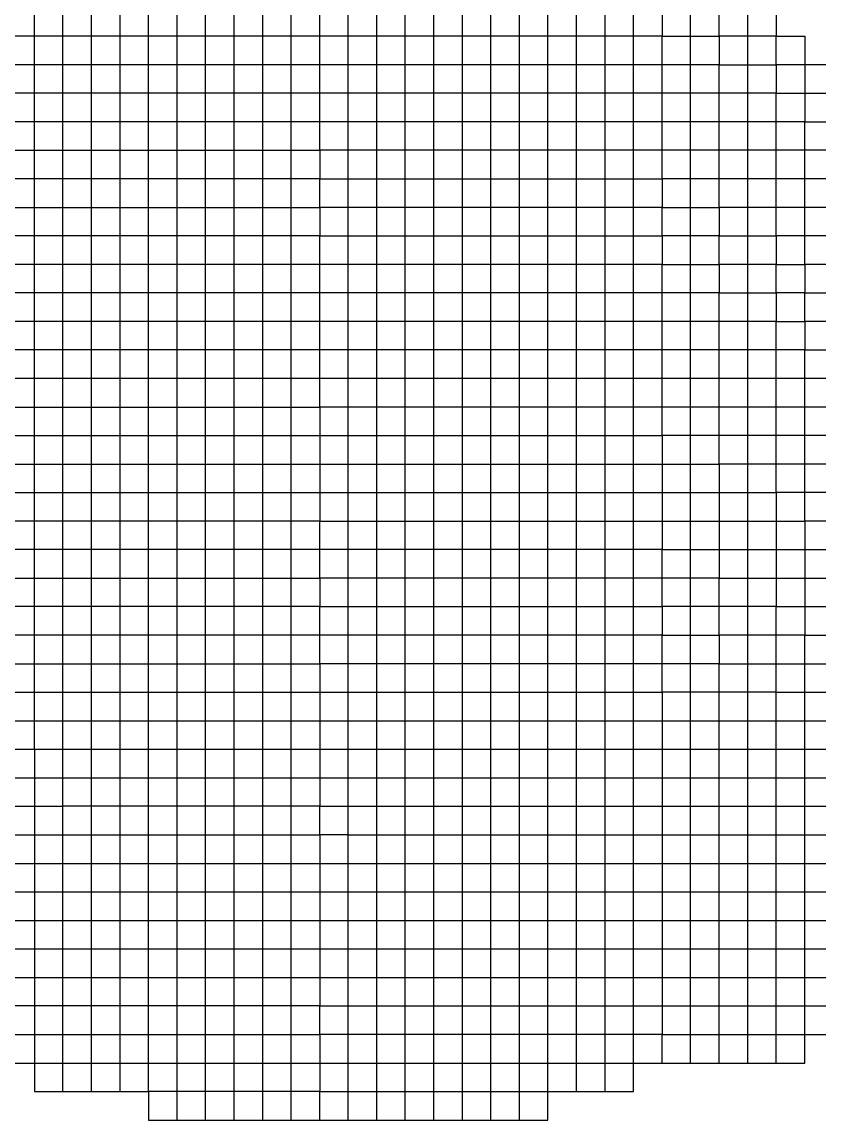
# Model space of a CAD drawing. Header units: millimetres. Extents: x 0 to 841, y 0 to 594.
# Drawn here: x 750.09 to 753.547, y 102.445 to 107.209 of the extents above; entities that cross this region are included whole.
import ezdxf
from ezdxf.enums import TextEntityAlignment as Align

# ---------------------------------------------------------------- set-up
doc = ezdxf.new("R2010")
doc.units = ezdxf.units.MM
doc.layers.add('TEXT', color=255, linetype='Continuous')
doc.styles.add('ECL', font='SIMFANG_2312.TTF', dxfattribs={"width": 0.7, "height": 3})

# ---------------------------------------------------------------- blocks, each defined once
blk = doc.blocks.new('*U34')
at = {"color": 15, "linetype": 'Continuous'}
for points in [[(-23.8755, -4.1885), (-23.727, -4.1885), (-23.5785, -4.1885), (-23.43, -4.1885), (-23.2815, -4.1885), (-23.133, -4.1885), (-22.9845, -4.1885), (-22.836, -4.1885), (-22.6875, -4.1885), (-22.539, -4.1885), (-22.3905, -4.1885), (-22.242, -4.1885), (-22.242, -4.337), (-22.0935, -4.337), (-21.945, -4.337), (-21.7965, -4.337), (-21.648, -4.337), (-21.4995, -4.337), (-21.351, -4.337), (-21.2025, -4.337), (-21.054, -4.337), (-20.9055, -4.337), (-20.757, -4.337), (-20.6085, -4.337), (-20.46, -4.337), (-20.46, -4.4855), (-20.3115, -4.4855), (-20.163, -4.4855), (-20.0145, -4.4855), (-19.866, -4.4855), (-19.866, -4.337), (-19.7175, -4.337), (-19.569, -4.337)], [(-23.8755, -5.822), (-23.727, -5.822), (-23.5785, -5.822), (-23.43, -5.822), (-23.2815, -5.822), (-23.133, -5.822), (-22.9845, -5.822), (-22.836, -5.822), (-22.6875, -5.822), (-22.539, -5.822), (-22.3905, -5.822), (-22.242, -5.822), (-22.242, -5.9705), (-22.0935, -5.9705), (-21.945, -5.9705), (-21.7965, -5.9705), (-21.648, -5.9705), (-21.4995, -5.9705), (-21.351, -5.9705), (-21.2025, -5.9705), (-21.054, -5.9705), (-20.9055, -5.9705), (-20.757, -5.9705), (-20.6085, -5.9705), (-20.46, -5.9705), (-20.3115, -5.9705), (-20.163, -5.9705), (-20.0145, -5.9705), (-19.866, -5.9705), (-19.866, -5.822), (-19.7175, -5.822), (-19.569, -5.822)], [(-23.8755, -4.04), (-23.727, -4.04), (-23.5785, -4.04), (-23.43, -4.04), (-23.2815, -4.04), (-23.133, -4.04), (-22.9845, -4.04), (-22.836, -4.04), (-22.6875, -4.04), (-22.539, -4.04), (-22.3905, -4.04), (-22.242, -4.04), (-22.242, -4.1885), (-22.0935, -4.1885), (-21.945, -4.1885), (-21.7965, -4.1885), (-21.648, -4.1885), (-21.4995, -4.1885), (-21.351, -4.1885), (-21.2025, -4.1885), (-21.054, -4.1885), (-20.9055, -4.1885), (-20.757, -4.1885), (-20.6085, -4.1885), (-20.46, -4.1885), (-20.46, -4.337), (-20.3115, -4.337), (-20.163, -4.337), (-20.0145, -4.337), (-19.866, -4.337), (-19.866, -4.1885), (-19.7175, -4.1885), (-19.569, -4.1885)], [(-19.866, -5.9705), (-19.7175, -5.9705), (-19.7175, -5.822), (-19.7175, -5.6735), (-19.7175, -5.525), (-19.7175, -5.3765), (-19.7175, -5.228), (-19.7175, -5.0795), (-19.7175, -4.931), (-19.7175, -4.7825), (-19.7175, -4.634), (-19.7175, -4.4855), (-19.7175, -4.337), (-19.7175, -4.1885), (-19.7175, -4.04), (-19.7175, -3.8915)], [(-21.4995, -6.2675), (-21.4995, -6.119), (-21.4995, -5.9705), (-21.4995, -5.822), (-21.4995, -5.6735), (-21.4995, -5.525), (-21.4995, -5.3765), (-21.4995, -5.228), (-21.4995, -5.0795), (-21.4995, -4.931), (-21.4995, -4.7825), (-21.4995, -4.634), (-21.4995, -4.4855)]]:
    blk.add_lwpolyline(points, dxfattribs=at)
at = {"color": 34, "linetype": 'Continuous'}
for points in [[(-19.569, -1.2185), (-19.7175, -1.2185), (-19.7175, -1.07), (-19.866, -1.07), (-19.866, -0.9215), (-20.0145, -0.9215), (-20.163, -0.9215), (-20.163, -0.773), (-20.3115, -0.773), (-20.46, -0.773), (-20.46, -0.6245), (-20.6085, -0.6245), (-20.757, -0.6245), (-20.9055, -0.6245), (-21.054, -0.6245), (-21.2025, -0.6245), (-21.351, -0.6245), (-21.4995, -0.6245), (-21.648, -0.6245), (-21.7965, -0.6245), (-21.945, -0.6245), (-22.0935, -0.6245), (-22.242, -0.6245), (-22.242, -0.476)], [(-23.8755, -3.8915), (-23.727, -3.8915), (-23.5785, -3.8915), (-23.43, -3.8915), (-23.2815, -3.8915), (-23.133, -3.8915), (-22.9845, -3.8915), (-22.836, -3.8915), (-22.6875, -3.8915), (-22.539, -3.8915), (-22.3905, -3.8915), (-22.242, -3.8915), (-22.242, -4.04), (-22.0935, -4.04), (-21.945, -4.04), (-21.7965, -4.04), (-21.648, -4.04), (-21.4995, -4.04), (-21.351, -4.04), (-21.2025, -4.04), (-21.054, -4.04), (-20.9055, -4.04), (-20.757, -4.04), (-20.6085, -4.04), (-20.46, -4.04), (-20.46, -4.1885), (-20.3115, -4.1885), (-20.163, -4.1885), (-20.0145, -4.1885), (-19.866, -4.1885), (-19.866, -4.04), (-19.7175, -4.04), (-19.569, -4.04)]]:
    blk.add_lwpolyline(points, dxfattribs=at)
at = {"color": 47, "linetype": 'Continuous'}
for points in [[(-20.9055, -6.119), (-20.9055, -5.9705), (-20.9055, -5.822), (-20.9055, -5.6735), (-20.9055, -5.525), (-20.9055, -5.3765), (-20.9055, -5.228), (-20.9055, -5.0795), (-20.9055, -4.931), (-20.9055, -4.7825), (-20.9055, -4.634), (-20.9055, -4.4855), (-20.9055, -4.337), (-20.9055, -4.1885), (-20.9055, -4.04), (-20.9055, -3.8915), (-20.9055, -3.743), (-20.9055, -3.5945), (-20.9055, -3.446), (-20.9055, -3.2975), (-20.9055, -3.149), (-20.9055, -3.0005), (-20.9055, -2.852), (-20.9055, -2.7035), (-20.9055, -2.555), (-20.9055, -2.4065), (-20.9055, -2.258), (-20.9055, -2.1095), (-20.9055, -1.961), (-20.9055, -1.8125), (-20.9055, -1.664), (-20.9055, -1.5155), (-20.9055, -1.367), (-20.9055, -1.2185), (-20.9055, -1.07), (-20.9055, -0.9215), (-20.9055, -0.773), (-20.9055, -0.6245), (-20.9055, -0.476)], [(-23.8755, -5.9705), (-23.727, -5.9705), (-23.5785, -5.9705), (-23.43, -5.9705), (-23.2815, -5.9705), (-23.133, -5.9705), (-22.9845, -5.9705), (-22.836, -5.9705), (-22.6875, -5.9705), (-22.539, -5.9705), (-22.3905, -5.9705), (-22.242, -5.9705), (-22.242, -6.119), (-22.0935, -6.119), (-21.945, -6.119), (-21.7965, -6.119), (-21.648, -6.119), (-21.4995, -6.119), (-21.351, -6.119), (-21.2025, -6.119), (-21.054, -6.119), (-20.9055, -6.119), (-20.757, -6.119), (-20.6085, -6.119), (-20.6085, -5.9705), (-20.6085, -5.822), (-20.6085, -5.6735), (-20.6085, -5.525), (-20.6085, -5.3765), (-20.6085, -5.228), (-20.6085, -5.0795), (-20.6085, -4.931), (-20.6085, -4.7825), (-20.6085, -4.634), (-20.6085, -4.4855), (-20.6085, -4.337)]]:
    blk.add_lwpolyline(points, dxfattribs=at)
at = {"color": 87, "linetype": 'Continuous'}
for points in [[(-21.351, -6.2675), (-21.351, -6.119), (-21.351, -5.9705), (-21.351, -5.822), (-21.351, -5.6735), (-21.351, -5.525), (-21.351, -5.3765), (-21.351, -5.228), (-21.351, -5.0795), (-21.351, -4.931), (-21.351, -4.7825), (-21.351, -4.634), (-21.351, -4.4855), (-21.351, -4.337), (-21.351, -4.1885), (-21.351, -4.04), (-21.351, -3.8915), (-21.351, -3.743), (-21.351, -3.5945), (-21.351, -3.446), (-21.351, -3.2975), (-21.351, -3.149), (-21.351, -3.0005), (-21.351, -2.852), (-21.351, -2.7035), (-21.351, -2.555), (-21.351, -2.4065), (-21.351, -2.258), (-21.351, -2.1095), (-21.351, -1.961), (-21.351, -1.8125), (-21.351, -1.664), (-21.351, -1.5155), (-21.351, -1.367), (-21.351, -1.2185), (-21.351, -1.07), (-21.351, -0.9215), (-21.351, -0.773), (-21.351, -0.6245), (-21.351, -0.476)], [(-21.648, -6.2675), (-21.648, -6.119), (-21.648, -5.9705), (-21.648, -5.822), (-21.648, -5.6735), (-21.648, -5.525), (-21.648, -5.3765), (-21.648, -5.228), (-21.648, -5.0795), (-21.648, -4.931), (-21.648, -4.7825), (-21.648, -4.634), (-21.648, -4.4855), (-21.648, -4.337), (-21.648, -4.1885), (-21.648, -4.04), (-21.648, -3.8915), (-21.648, -3.743), (-21.648, -3.5945), (-21.648, -3.446), (-21.648, -3.2975), (-21.648, -3.149), (-21.648, -3.0005), (-21.648, -2.852), (-21.648, -2.7035), (-21.648, -2.555), (-21.648, -2.4065), (-21.648, -2.258), (-21.648, -2.1095), (-21.648, -1.961), (-21.648, -1.8125), (-21.648, -1.664), (-21.648, -1.5155), (-21.648, -1.367), (-21.648, -1.2185), (-21.648, -1.07), (-21.648, -0.9215), (-21.648, -0.773), (-21.648, -0.6245), (-21.648, -0.476)]]:
    blk.add_lwpolyline(points, dxfattribs=at)
at = {"color": 97, "linetype": 'Continuous'}
for points in [[(-20.757, -4.7825), (-20.757, -4.634), (-20.757, -4.4855), (-20.757, -4.337), (-20.757, -4.1885), (-20.757, -4.04), (-20.757, -3.8915), (-20.757, -3.743), (-20.757, -3.5945), (-20.757, -3.446), (-20.757, -3.2975), (-20.757, -3.149), (-20.757, -3.0005), (-20.757, -2.852), (-20.757, -2.7035), (-20.757, -2.555), (-20.757, -2.4065), (-20.757, -2.258), (-20.757, -2.1095), (-20.757, -1.961), (-20.757, -1.8125), (-20.757, -1.664), (-20.757, -1.5155), (-20.757, -1.367), (-20.757, -1.2185), (-20.757, -1.07), (-20.757, -0.9215), (-20.757, -0.773), (-20.757, -0.6245), (-20.757, -0.476)], [(-20.6085, -4.337), (-20.6085, -4.1885), (-20.6085, -4.04), (-20.6085, -3.8915), (-20.6085, -3.743), (-20.6085, -3.5945), (-20.6085, -3.446), (-20.6085, -3.2975), (-20.6085, -3.149), (-20.6085, -3.0005), (-20.6085, -2.852), (-20.6085, -2.7035), (-20.6085, -2.555), (-20.6085, -2.4065), (-20.6085, -2.258), (-20.6085, -2.1095), (-20.6085, -1.961), (-20.6085, -1.8125), (-20.6085, -1.664), (-20.6085, -1.5155), (-20.6085, -1.367), (-20.6085, -1.2185), (-20.6085, -1.07), (-20.6085, -0.9215), (-20.6085, -0.773), (-20.6085, -0.6245), (-20.6085, -0.476)], [(-22.9845, -4.4855), (-22.9845, -4.337), (-22.9845, -4.1885), (-22.9845, -4.04), (-22.9845, -3.8915), (-22.9845, -3.743), (-22.9845, -3.5945), (-22.9845, -3.446), (-22.9845, -3.2975), (-22.9845, -3.149), (-22.9845, -3.0005), (-22.9845, -2.852), (-22.9845, -2.7035), (-22.9845, -2.555), (-22.9845, -2.4065), (-22.9845, -2.258), (-22.9845, -2.1095), (-22.9845, -1.961), (-22.9845, -1.8125), (-22.9845, -1.664), (-22.9845, -1.5155), (-22.9845, -1.367), (-22.9845, -1.2185), (-22.9845, -1.07), (-22.9845, -0.9215), (-22.9845, -0.773), (-22.9845, -0.6245), (-22.9845, -0.476)], [(-23.2815, -4.337), (-23.2815, -4.1885), (-23.2815, -4.04), (-23.2815, -3.8915), (-23.2815, -3.743), (-23.2815, -3.5945), (-23.2815, -3.446), (-23.2815, -3.2975), (-23.2815, -3.149), (-23.2815, -3.0005), (-23.2815, -2.852), (-23.2815, -2.7035), (-23.2815, -2.555), (-23.2815, -2.4065), (-23.2815, -2.258), (-23.2815, -2.1095), (-23.2815, -1.961), (-23.2815, -1.8125), (-23.2815, -1.664), (-23.2815, -1.5155), (-23.2815, -1.367), (-23.2815, -1.2185), (-23.2815, -1.07), (-23.2815, -0.9215), (-23.2815, -0.773), (-23.2815, -0.6245), (-23.2815, -0.476)], [(-21.4995, -4.4855), (-21.4995, -4.337), (-21.4995, -4.1885), (-21.4995, -4.04), (-21.4995, -3.8915), (-21.4995, -3.743), (-21.4995, -3.5945), (-21.4995, -3.446), (-21.4995, -3.2975), (-21.4995, -3.149), (-21.4995, -3.0005), (-21.4995, -2.852), (-21.4995, -2.7035), (-21.4995, -2.555), (-21.4995, -2.4065), (-21.4995, -2.258), (-21.4995, -2.1095), (-21.4995, -1.961), (-21.4995, -1.8125), (-21.4995, -1.664), (-21.4995, -1.5155), (-21.4995, -1.367), (-21.4995, -1.2185), (-21.4995, -1.07), (-21.4995, -0.9215), (-21.4995, -0.773), (-21.4995, -0.6245), (-21.4995, -0.476)], [(-21.054, -4.4855), (-21.054, -4.337), (-21.054, -4.1885), (-21.054, -4.04), (-21.054, -3.8915), (-21.054, -3.743), (-21.054, -3.5945), (-21.054, -3.446), (-21.054, -3.2975), (-21.054, -3.149), (-21.054, -3.0005), (-21.054, -2.852), (-21.054, -2.7035), (-21.054, -2.555), (-21.054, -2.4065), (-21.054, -2.258), (-21.054, -2.1095), (-21.054, -1.961), (-21.054, -1.8125), (-21.054, -1.664), (-21.054, -1.5155), (-21.054, -1.367), (-21.054, -1.2185), (-21.054, -1.07), (-21.054, -0.9215), (-21.054, -0.773), (-21.054, -0.6245), (-21.054, -0.476)], [(-21.2025, -4.4855), (-21.2025, -4.337), (-21.2025, -4.1885), (-21.2025, -4.04), (-21.2025, -3.8915), (-21.2025, -3.743), (-21.2025, -3.5945), (-21.2025, -3.446), (-21.2025, -3.2975), (-21.2025, -3.149), (-21.2025, -3.0005), (-21.2025, -2.852), (-21.2025, -2.7035), (-21.2025, -2.555), (-21.2025, -2.4065), (-21.2025, -2.258), (-21.2025, -2.1095), (-21.2025, -1.961), (-21.2025, -1.8125), (-21.2025, -1.664), (-21.2025, -1.5155), (-21.2025, -1.367), (-21.2025, -1.2185), (-21.2025, -1.07), (-21.2025, -0.9215), (-21.2025, -0.773), (-21.2025, -0.6245), (-21.2025, -0.476)], [(-20.3115, -4.337), (-20.3115, -4.1885), (-20.3115, -4.04), (-20.3115, -3.8915), (-20.3115, -3.743), (-20.3115, -3.5945), (-20.3115, -3.446), (-20.3115, -3.2975), (-20.3115, -3.149), (-20.3115, -3.0005), (-20.3115, -2.852), (-20.3115, -2.7035), (-20.3115, -2.555), (-20.3115, -2.4065), (-20.3115, -2.258), (-20.3115, -2.1095), (-20.3115, -1.961), (-20.3115, -1.8125), (-20.3115, -1.664), (-20.3115, -1.5155), (-20.3115, -1.367), (-20.3115, -1.2185), (-20.3115, -1.07), (-20.3115, -0.9215), (-20.3115, -0.773), (-20.3115, -0.6245), (-20.3115, -0.476)]]:
    blk.add_lwpolyline(points, dxfattribs=at)
at = {"color": 57, "linetype": 'Continuous'}
for points in [[(-22.6875, -6.2675), (-22.6875, -6.119), (-22.6875, -5.9705), (-22.6875, -5.822), (-22.6875, -5.6735), (-22.6875, -5.525), (-22.6875, -5.3765), (-22.6875, -5.228), (-22.6875, -5.0795), (-22.6875, -4.931), (-22.6875, -4.7825), (-22.6875, -4.634), (-22.6875, -4.4855), (-22.6875, -4.337), (-22.6875, -4.1885), (-22.6875, -4.04), (-22.6875, -3.8915), (-22.6875, -3.743), (-22.6875, -3.5945), (-22.6875, -3.446), (-22.6875, -3.2975), (-22.6875, -3.149), (-22.6875, -3.0005), (-22.6875, -2.852), (-22.6875, -2.7035), (-22.6875, -2.555), (-22.6875, -2.4065), (-22.6875, -2.258), (-22.6875, -2.1095), (-22.6875, -1.961), (-22.6875, -1.8125), (-22.6875, -1.664), (-22.6875, -1.5155), (-22.6875, -1.367), (-22.6875, -1.2185), (-22.6875, -1.07), (-22.6875, -0.9215), (-22.6875, -0.773), (-22.6875, -0.6245), (-22.6875, -0.476)], [(-19.569, -1.367), (-19.7175, -1.367), (-19.7175, -1.2185), (-19.866, -1.2185), (-19.866, -1.07), (-20.0145, -1.07), (-20.163, -1.07), (-20.163, -0.9215), (-20.3115, -0.9215), (-20.46, -0.9215), (-20.46, -0.773), (-20.6085, -0.773), (-20.757, -0.773), (-20.9055, -0.773), (-21.054, -0.773), (-21.2025, -0.773), (-21.351, -0.773), (-21.4995, -0.773), (-21.648, -0.773), (-21.7965, -0.773), (-21.945, -0.773), (-22.0935, -0.773), (-22.242, -0.773), (-22.242, -0.6245), (-22.3905, -0.6245), (-22.539, -0.6245), (-22.6875, -0.6245), (-22.836, -0.6245), (-22.9845, -0.6245), (-23.133, -0.6245), (-23.2815, -0.6245), (-23.43, -0.6245), (-23.5785, -0.6245), (-23.727, -0.6245), (-23.8755, -0.6245)], [(-20.46, -0.476), (-20.46, -0.6245), (-20.3115, -0.6245), (-20.163, -0.6245), (-20.163, -0.773), (-20.0145, -0.773), (-19.866, -0.773), (-19.866, -0.9215), (-19.7175, -0.9215), (-19.7175, -1.07), (-19.569, -1.07)]]:
    blk.add_lwpolyline(points, dxfattribs=at)
at = {"color": 77, "linetype": 'Continuous'}
blk.add_lwpolyline([(-22.3905, -6.2675), (-22.3905, -6.119), (-22.3905, -5.9705), (-22.3905, -5.822), (-22.3905, -5.6735), (-22.3905, -5.525), (-22.3905, -5.3765), (-22.3905, -5.228), (-22.3905, -5.0795), (-22.3905, -4.931), (-22.3905, -4.7825), (-22.3905, -4.634), (-22.3905, -4.4855), (-22.3905, -4.337), (-22.3905, -4.1885), (-22.3905, -4.04), (-22.3905, -3.8915), (-22.3905, -3.743), (-22.3905, -3.5945), (-22.3905, -3.446), (-22.3905, -3.2975), (-22.3905, -3.149), (-22.3905, -3.0005), (-22.3905, -2.852), (-22.3905, -2.7035), (-22.3905, -2.555), (-22.3905, -2.4065), (-22.3905, -2.258), (-22.3905, -2.1095), (-22.3905, -1.961), (-22.3905, -1.8125), (-22.3905, -1.664), (-22.3905, -1.5155), (-22.3905, -1.367), (-22.3905, -1.2185), (-22.3905, -1.07), (-22.3905, -0.9215), (-22.3905, -0.773), (-22.3905, -0.6245), (-22.3905, -0.476)], dxfattribs=at)
at = {"color": 86, "linetype": 'Continuous'}
blk.add_lwpolyline([(-23.133, -4.337), (-23.133, -4.1885), (-23.133, -4.04), (-23.133, -3.8915), (-23.133, -3.743), (-23.133, -3.5945), (-23.133, -3.446), (-23.133, -3.2975), (-23.133, -3.149), (-23.133, -3.0005), (-23.133, -2.852), (-23.133, -2.7035), (-23.133, -2.555), (-23.133, -2.4065), (-23.133, -2.258), (-23.133, -2.1095), (-23.133, -1.961), (-23.133, -1.8125), (-23.133, -1.664), (-23.133, -1.5155), (-23.133, -1.367), (-23.133, -1.2185), (-23.133, -1.07), (-23.133, -0.9215), (-23.133, -0.773), (-23.133, -0.6245), (-23.133, -0.476)], dxfattribs=at)
at = {"color": 67, "linetype": 'Continuous'}
blk.add_lwpolyline([(-20.0145, -5.9705), (-20.0145, -5.822), (-20.0145, -5.6735), (-20.0145, -5.525), (-20.0145, -5.3765), (-20.0145, -5.228), (-20.0145, -5.0795), (-20.0145, -4.931), (-20.0145, -4.7825), (-20.0145, -4.634), (-20.0145, -4.4855), (-20.0145, -4.337), (-20.0145, -4.1885), (-20.0145, -4.04), (-20.0145, -3.8915), (-20.0145, -3.743), (-20.0145, -3.5945), (-20.0145, -3.446), (-20.0145, -3.2975), (-20.0145, -3.149), (-20.0145, -3.0005), (-20.0145, -2.852), (-20.0145, -2.7035), (-20.0145, -2.555), (-20.0145, -2.4065), (-20.0145, -2.258), (-20.0145, -2.1095), (-20.0145, -1.961), (-20.0145, -1.8125), (-20.0145, -1.664), (-20.0145, -1.5155), (-20.0145, -1.367), (-20.0145, -1.2185), (-20.0145, -1.07), (-20.0145, -0.9215), (-20.0145, -0.773), (-20.0145, -0.6245), (-20.0145, -0.476)], dxfattribs=at)
at = {"color": 84, "linetype": 'Continuous'}
for points in [[(-23.727, -4.337), (-23.727, -4.1885), (-23.727, -4.04), (-23.727, -3.8915), (-23.727, -3.743), (-23.727, -3.5945), (-23.727, -3.446), (-23.727, -3.2975), (-23.727, -3.149), (-23.727, -3.0005), (-23.727, -2.852), (-23.727, -2.7035), (-23.727, -2.555), (-23.727, -2.4065), (-23.727, -2.258), (-23.727, -2.1095), (-23.727, -1.961), (-23.727, -1.8125), (-23.727, -1.664), (-23.727, -1.5155), (-23.727, -1.367), (-23.727, -1.2185), (-23.727, -1.07), (-23.727, -0.9215), (-23.727, -0.773), (-23.727, -0.6245), (-23.727, -0.476)], [(-22.836, -4.337), (-22.836, -4.1885), (-22.836, -4.04), (-22.836, -3.8915), (-22.836, -3.743), (-22.836, -3.5945), (-22.836, -3.446), (-22.836, -3.2975), (-22.836, -3.149), (-22.836, -3.0005), (-22.836, -2.852), (-22.836, -2.7035), (-22.836, -2.555), (-22.836, -2.4065), (-22.836, -2.258), (-22.836, -2.1095), (-22.836, -1.961), (-22.836, -1.8125), (-22.836, -1.664), (-22.836, -1.5155), (-22.836, -1.367), (-22.836, -1.2185), (-22.836, -1.07), (-22.836, -0.9215), (-22.836, -0.773), (-22.836, -0.6245), (-22.836, -0.476)], [(-21.945, -5.6735), (-21.945, -5.525), (-21.945, -5.3765), (-21.945, -5.228), (-21.945, -5.0795), (-21.945, -4.931), (-21.945, -4.7825), (-21.945, -4.634), (-21.945, -4.4855), (-21.945, -4.337), (-21.945, -4.1885), (-21.945, -4.04), (-21.945, -3.8915), (-21.945, -3.743), (-21.945, -3.5945), (-21.945, -3.446), (-21.945, -3.2975), (-21.945, -3.149), (-21.945, -3.0005), (-21.945, -2.852), (-21.945, -2.7035), (-21.945, -2.555), (-21.945, -2.4065), (-21.945, -2.258), (-21.945, -2.1095), (-21.945, -1.961), (-21.945, -1.8125), (-21.945, -1.664), (-21.945, -1.5155), (-21.945, -1.367), (-21.945, -1.2185), (-21.945, -1.07), (-21.945, -0.9215), (-21.945, -0.773), (-21.945, -0.6245), (-21.945, -0.476)], [(-21.7965, -5.6735), (-21.7965, -5.525), (-21.7965, -5.3765), (-21.7965, -5.228), (-21.7965, -5.0795), (-21.7965, -4.931), (-21.7965, -4.7825), (-21.7965, -4.634), (-21.7965, -4.4855), (-21.7965, -4.337), (-21.7965, -4.1885), (-21.7965, -4.04), (-21.7965, -3.8915), (-21.7965, -3.743), (-21.7965, -3.5945), (-21.7965, -3.446), (-21.7965, -3.2975), (-21.7965, -3.149), (-21.7965, -3.0005), (-21.7965, -2.852), (-21.7965, -2.7035), (-21.7965, -2.555), (-21.7965, -2.4065), (-21.7965, -2.258), (-21.7965, -2.1095), (-21.7965, -1.961), (-21.7965, -1.8125), (-21.7965, -1.664), (-21.7965, -1.5155), (-21.7965, -1.367), (-21.7965, -1.2185), (-21.7965, -1.07), (-21.7965, -0.9215), (-21.7965, -0.773), (-21.7965, -0.6245), (-21.7965, -0.476)], [(-23.5785, -4.337), (-23.5785, -4.1885), (-23.5785, -4.04), (-23.5785, -3.8915), (-23.5785, -3.743), (-23.5785, -3.5945), (-23.5785, -3.446), (-23.5785, -3.2975), (-23.5785, -3.149), (-23.5785, -3.0005), (-23.5785, -2.852), (-23.5785, -2.7035), (-23.5785, -2.555), (-23.5785, -2.4065), (-23.5785, -2.258), (-23.5785, -2.1095), (-23.5785, -1.961), (-23.5785, -1.8125), (-23.5785, -1.664), (-23.5785, -1.5155), (-23.5785, -1.367), (-23.5785, -1.2185), (-23.5785, -1.07), (-23.5785, -0.9215), (-23.5785, -0.773), (-23.5785, -0.6245), (-23.5785, -0.476)], [(-23.43, -4.337), (-23.43, -4.1885), (-23.43, -4.04), (-23.43, -3.8915), (-23.43, -3.743), (-23.43, -3.5945), (-23.43, -3.446), (-23.43, -3.2975), (-23.43, -3.149), (-23.43, -3.0005), (-23.43, -2.852), (-23.43, -2.7035), (-23.43, -2.555), (-23.43, -2.4065), (-23.43, -2.258), (-23.43, -2.1095), (-23.43, -1.961), (-23.43, -1.8125), (-23.43, -1.664), (-23.43, -1.5155), (-23.43, -1.367), (-23.43, -1.2185), (-23.43, -1.07), (-23.43, -0.9215), (-23.43, -0.773), (-23.43, -0.6245), (-23.43, -0.476)], [(-19.569, -2.4065), (-19.7175, -2.4065), (-19.7175, -2.258), (-19.866, -2.258), (-19.866, -2.1095), (-20.0145, -2.1095), (-20.163, -2.1095), (-20.163, -1.961), (-20.3115, -1.961), (-20.46, -1.961), (-20.46, -1.8125), (-20.6085, -1.8125), (-20.757, -1.8125), (-20.9055, -1.8125), (-21.054, -1.8125), (-21.2025, -1.8125), (-21.351, -1.8125), (-21.4995, -1.8125), (-21.648, -1.8125), (-21.7965, -1.8125), (-21.945, -1.8125), (-22.0935, -1.8125), (-22.242, -1.8125), (-22.242, -1.664), (-22.3905, -1.664), (-22.539, -1.664), (-22.6875, -1.664), (-22.836, -1.664), (-22.9845, -1.664), (-23.133, -1.664), (-23.2815, -1.664), (-23.43, -1.664), (-23.5785, -1.664), (-23.727, -1.664), (-23.8755, -1.664)], [(-19.866, -4.04), (-20.0145, -4.04), (-20.163, -4.04), (-20.163, -3.8915), (-20.3115, -3.8915), (-20.46, -3.8915), (-20.46, -3.743), (-20.6085, -3.743), (-20.757, -3.743), (-20.9055, -3.743), (-21.054, -3.743), (-21.2025, -3.743), (-21.351, -3.743), (-21.4995, -3.743), (-21.648, -3.743), (-21.7965, -3.743), (-21.945, -3.743), (-22.0935, -3.743), (-22.242, -3.743), (-22.242, -3.5945), (-22.3905, -3.5945), (-22.539, -3.5945), (-22.6875, -3.5945), (-22.836, -3.5945), (-22.9845, -3.5945), (-23.133, -3.5945), (-23.2815, -3.5945), (-23.43, -3.5945), (-23.5785, -3.5945), (-23.727, -3.5945), (-23.8755, -3.5945)], [(-20.163, -4.1885), (-20.163, -4.04), (-20.3115, -4.04), (-20.46, -4.04), (-20.46, -3.8915), (-20.6085, -3.8915), (-20.757, -3.8915), (-20.9055, -3.8915), (-21.054, -3.8915), (-21.2025, -3.8915), (-21.351, -3.8915), (-21.4995, -3.8915), (-21.648, -3.8915), (-21.7965, -3.8915), (-21.945, -3.8915), (-22.0935, -3.8915), (-22.242, -3.8915), (-22.242, -3.743), (-22.3905, -3.743), (-22.539, -3.743), (-22.6875, -3.743), (-22.836, -3.743), (-22.9845, -3.743), (-23.133, -3.743), (-23.2815, -3.743), (-23.43, -3.743), (-23.5785, -3.743), (-23.727, -3.743), (-23.8755, -3.743)]]:
    blk.add_lwpolyline(points, dxfattribs=at)
at = {"color": 76, "linetype": 'Continuous'}
blk.add_lwpolyline([(-22.0935, -6.2675), (-22.0935, -6.119), (-22.0935, -5.9705), (-22.0935, -5.822), (-22.0935, -5.6735), (-22.0935, -5.525), (-22.0935, -5.3765), (-22.0935, -5.228), (-22.0935, -5.0795), (-22.0935, -4.931), (-22.0935, -4.7825), (-22.0935, -4.634), (-22.0935, -4.4855), (-22.0935, -4.337), (-22.0935, -4.1885), (-22.0935, -4.04), (-22.0935, -3.8915), (-22.0935, -3.743), (-22.0935, -3.5945), (-22.0935, -3.446), (-22.0935, -3.2975), (-22.0935, -3.149), (-22.0935, -3.0005), (-22.0935, -2.852), (-22.0935, -2.7035), (-22.0935, -2.555), (-22.0935, -2.4065), (-22.0935, -2.258), (-22.0935, -2.1095), (-22.0935, -1.961), (-22.0935, -1.8125), (-22.0935, -1.664), (-22.0935, -1.5155), (-22.0935, -1.367), (-22.0935, -1.2185), (-22.0935, -1.07), (-22.0935, -0.9215), (-22.0935, -0.773), (-22.0935, -0.6245), (-22.0935, -0.476)], dxfattribs=at)
at = {"color": 75, "linetype": 'Continuous'}
blk.add_lwpolyline([(-19.866, -0.476), (-19.866, -0.6245), (-19.7175, -0.6245), (-19.7175, -0.773), (-19.7175, -0.9215), (-19.569, -0.9215)], dxfattribs=at)
at = {"color": 167, "linetype": 'Continuous'}
blk.add_lwpolyline([(-19.7175, -0.773), (-19.866, -0.773), (-19.866, -0.6245), (-20.0145, -0.6245), (-20.163, -0.6245), (-20.163, -0.476)], dxfattribs=at)
at = {"color": 94, "linetype": 'Continuous'}
for points in [[(-22.539, -4.337), (-22.539, -4.1885), (-22.539, -4.04), (-22.539, -3.8915), (-22.539, -3.743), (-22.539, -3.5945), (-22.539, -3.446), (-22.539, -3.2975), (-22.539, -3.149), (-22.539, -3.0005), (-22.539, -2.852), (-22.539, -2.7035), (-22.539, -2.555), (-22.539, -2.4065), (-22.539, -2.258), (-22.539, -2.1095), (-22.539, -1.961), (-22.539, -1.8125), (-22.539, -1.664), (-22.539, -1.5155), (-22.539, -1.367), (-22.539, -1.2185), (-22.539, -1.07), (-22.539, -0.9215), (-22.539, -0.773), (-22.539, -0.6245), (-22.539, -0.476)], [(-19.569, -1.5155), (-19.7175, -1.5155), (-19.7175, -1.367), (-19.866, -1.367), (-19.866, -1.2185), (-20.0145, -1.2185), (-20.163, -1.2185), (-20.163, -1.07), (-20.3115, -1.07), (-20.46, -1.07), (-20.46, -0.9215), (-20.6085, -0.9215), (-20.757, -0.9215), (-20.9055, -0.9215), (-21.054, -0.9215), (-21.2025, -0.9215), (-21.351, -0.9215), (-21.4995, -0.9215), (-21.648, -0.9215), (-21.7965, -0.9215), (-21.945, -0.9215), (-22.0935, -0.9215), (-22.242, -0.9215), (-22.242, -0.773), (-22.3905, -0.773), (-22.539, -0.773), (-22.6875, -0.773), (-22.836, -0.773), (-22.9845, -0.773), (-23.133, -0.773), (-23.2815, -0.773), (-23.43, -0.773), (-23.5785, -0.773), (-23.727, -0.773), (-23.8755, -0.773)], [(-19.569, -1.664), (-19.7175, -1.664), (-19.7175, -1.5155), (-19.866, -1.5155), (-19.866, -1.367), (-20.0145, -1.367), (-20.163, -1.367), (-20.163, -1.2185), (-20.3115, -1.2185), (-20.46, -1.2185), (-20.46, -1.07), (-20.6085, -1.07), (-20.757, -1.07), (-20.9055, -1.07), (-21.054, -1.07), (-21.2025, -1.07), (-21.351, -1.07), (-21.4995, -1.07), (-21.648, -1.07), (-21.7965, -1.07), (-21.945, -1.07), (-22.0935, -1.07), (-22.242, -1.07), (-22.242, -0.9215), (-22.3905, -0.9215), (-22.539, -0.9215), (-22.6875, -0.9215), (-22.836, -0.9215), (-22.9845, -0.9215), (-23.133, -0.9215), (-23.2815, -0.9215), (-23.43, -0.9215), (-23.5785, -0.9215), (-23.727, -0.9215), (-23.8755, -0.9215)], [(-23.8755, -1.2185), (-23.727, -1.2185), (-23.5785, -1.2185), (-23.43, -1.2185), (-23.2815, -1.2185), (-23.133, -1.2185), (-22.9845, -1.2185), (-22.836, -1.2185), (-22.6875, -1.2185), (-22.539, -1.2185), (-22.3905, -1.2185), (-22.242, -1.2185), (-22.242, -1.367), (-22.0935, -1.367), (-21.945, -1.367), (-21.7965, -1.367), (-21.648, -1.367), (-21.4995, -1.367), (-21.351, -1.367), (-21.2025, -1.367), (-21.054, -1.367), (-20.9055, -1.367), (-20.757, -1.367), (-20.6085, -1.367), (-20.46, -1.367), (-20.46, -1.5155), (-20.3115, -1.5155), (-20.163, -1.5155), (-20.163, -1.664), (-20.0145, -1.664), (-19.866, -1.664), (-19.866, -1.8125), (-19.7175, -1.8125), (-19.7175, -1.961), (-19.569, -1.961)], [(-19.569, -1.8125), (-19.7175, -1.8125), (-19.7175, -1.664), (-19.866, -1.664), (-19.866, -1.5155), (-20.0145, -1.5155), (-20.163, -1.5155), (-20.163, -1.367), (-20.3115, -1.367), (-20.46, -1.367), (-20.46, -1.2185), (-20.6085, -1.2185), (-20.757, -1.2185), (-20.9055, -1.2185), (-21.054, -1.2185), (-21.2025, -1.2185), (-21.351, -1.2185), (-21.4995, -1.2185), (-21.648, -1.2185), (-21.7965, -1.2185), (-21.945, -1.2185), (-22.0935, -1.2185), (-22.242, -1.2185), (-22.242, -1.07), (-22.3905, -1.07), (-22.539, -1.07), (-22.6875, -1.07), (-22.836, -1.07), (-22.9845, -1.07), (-23.133, -1.07), (-23.2815, -1.07), (-23.43, -1.07), (-23.5785, -1.07), (-23.727, -1.07), (-23.8755, -1.07)], [(-19.569, -2.1095), (-19.7175, -2.1095), (-19.7175, -1.961), (-19.866, -1.961), (-19.866, -1.8125), (-20.0145, -1.8125), (-20.163, -1.8125), (-20.163, -1.664), (-20.3115, -1.664), (-20.46, -1.664), (-20.46, -1.5155), (-20.6085, -1.5155), (-20.757, -1.5155), (-20.9055, -1.5155), (-21.054, -1.5155), (-21.2025, -1.5155), (-21.351, -1.5155), (-21.4995, -1.5155), (-21.648, -1.5155), (-21.7965, -1.5155), (-21.945, -1.5155), (-22.0935, -1.5155), (-22.242, -1.5155), (-22.242, -1.367), (-22.3905, -1.367), (-22.539, -1.367), (-22.6875, -1.367), (-22.836, -1.367), (-22.9845, -1.367), (-23.133, -1.367), (-23.2815, -1.367), (-23.43, -1.367), (-23.5785, -1.367), (-23.727, -1.367), (-23.8755, -1.367)], [(-19.569, -2.555), (-19.7175, -2.555), (-19.7175, -2.4065), (-19.866, -2.4065), (-19.866, -2.258), (-20.0145, -2.258), (-20.163, -2.258), (-20.163, -2.1095), (-20.3115, -2.1095), (-20.46, -2.1095), (-20.46, -1.961), (-20.6085, -1.961), (-20.757, -1.961), (-20.9055, -1.961), (-21.054, -1.961), (-21.2025, -1.961), (-21.351, -1.961), (-21.4995, -1.961), (-21.648, -1.961), (-21.7965, -1.961), (-21.945, -1.961), (-22.0935, -1.961), (-22.242, -1.961), (-22.242, -1.8125), (-22.3905, -1.8125), (-22.539, -1.8125), (-22.6875, -1.8125), (-22.836, -1.8125), (-22.9845, -1.8125), (-23.133, -1.8125), (-23.2815, -1.8125), (-23.43, -1.8125), (-23.5785, -1.8125), (-23.727, -1.8125), (-23.8755, -1.8125)], [(-19.569, -2.7035), (-19.7175, -2.7035), (-19.7175, -2.555), (-19.866, -2.555), (-19.866, -2.4065), (-20.0145, -2.4065), (-20.163, -2.4065), (-20.163, -2.258), (-20.3115, -2.258), (-20.46, -2.258), (-20.46, -2.1095), (-20.6085, -2.1095), (-20.757, -2.1095), (-20.9055, -2.1095), (-21.054, -2.1095), (-21.2025, -2.1095), (-21.351, -2.1095), (-21.4995, -2.1095), (-21.648, -2.1095), (-21.7965, -2.1095), (-21.945, -2.1095), (-22.0935, -2.1095), (-22.242, -2.1095), (-22.242, -1.961), (-22.3905, -1.961), (-22.539, -1.961), (-22.6875, -1.961), (-22.836, -1.961), (-22.9845, -1.961), (-23.133, -1.961), (-23.2815, -1.961), (-23.43, -1.961), (-23.5785, -1.961), (-23.727, -1.961), (-23.8755, -1.961)]]:
    blk.add_lwpolyline(points, dxfattribs=at)
at = {"color": 22, "linetype": 'Continuous'}
for points in [[(-23.8755, -4.4855), (-23.727, -4.4855), (-23.5785, -4.4855), (-23.43, -4.4855), (-23.2815, -4.4855), (-23.133, -4.4855), (-22.9845, -4.4855), (-22.836, -4.4855), (-22.6875, -4.4855), (-22.539, -4.4855), (-22.3905, -4.4855), (-22.242, -4.4855), (-22.242, -4.634), (-22.0935, -4.634), (-21.945, -4.634), (-21.7965, -4.634), (-21.648, -4.634), (-21.4995, -4.634), (-21.351, -4.634), (-21.2025, -4.634), (-21.054, -4.634), (-20.9055, -4.634), (-20.757, -4.634), (-20.6085, -4.634), (-20.46, -4.634), (-20.46, -4.7825), (-20.3115, -4.7825), (-20.163, -4.7825), (-20.0145, -4.7825), (-19.866, -4.7825), (-19.866, -4.634), (-19.7175, -4.634), (-19.569, -4.634)], [(-23.8755, -4.337), (-23.727, -4.337), (-23.5785, -4.337), (-23.43, -4.337), (-23.2815, -4.337), (-23.133, -4.337), (-22.9845, -4.337), (-22.836, -4.337), (-22.6875, -4.337), (-22.539, -4.337), (-22.3905, -4.337), (-22.242, -4.337), (-22.242, -4.4855), (-22.0935, -4.4855), (-21.945, -4.4855), (-21.7965, -4.4855), (-21.648, -4.4855), (-21.4995, -4.4855), (-21.351, -4.4855), (-21.2025, -4.4855), (-21.054, -4.4855), (-20.9055, -4.4855), (-20.757, -4.4855), (-20.6085, -4.4855), (-20.46, -4.4855), (-20.46, -4.634), (-20.3115, -4.634), (-20.163, -4.634), (-20.0145, -4.634), (-19.866, -4.634), (-19.866, -4.4855), (-19.7175, -4.4855), (-19.569, -4.4855)], [(-22.0935, -4.7825), (-21.945, -4.7825), (-21.7965, -4.7825), (-21.648, -4.7825), (-21.4995, -4.7825), (-21.351, -4.7825), (-21.2025, -4.7825), (-21.054, -4.7825), (-20.9055, -4.7825), (-20.757, -4.7825), (-20.6085, -4.7825), (-20.46, -4.7825), (-20.46, -4.931), (-20.3115, -4.931), (-20.163, -4.931), (-20.0145, -4.931), (-19.866, -4.931), (-19.866, -4.7825), (-19.7175, -4.7825), (-19.569, -4.7825)], [(-23.8755, -4.931), (-23.727, -4.931), (-23.5785, -4.931), (-23.43, -4.931), (-23.2815, -4.931), (-23.133, -4.931), (-22.9845, -4.931), (-22.836, -4.931), (-22.6875, -4.931), (-22.539, -4.931), (-22.3905, -4.931), (-22.242, -4.931), (-22.242, -5.0795), (-22.0935, -5.0795), (-21.945, -5.0795), (-21.7965, -5.0795), (-21.648, -5.0795), (-21.4995, -5.0795), (-21.351, -5.0795), (-21.2025, -5.0795), (-21.054, -5.0795), (-20.9055, -5.0795), (-20.757, -5.0795), (-20.6085, -5.0795), (-20.46, -5.0795), (-20.46, -5.228), (-20.3115, -5.228), (-20.163, -5.228), (-20.0145, -5.228), (-19.866, -5.228), (-19.866, -5.0795), (-19.7175, -5.0795), (-19.569, -5.0795)], [(-19.866, -4.04), (-19.866, -3.8915), (-19.7175, -3.8915), (-19.569, -3.8915)]]:
    blk.add_lwpolyline(points, dxfattribs=at)
at = {"color": 37, "linetype": 'Continuous'}
blk.add_lwpolyline([(-26.2515, -4.7825), (-26.103, -4.7825), (-25.9545, -4.7825), (-25.806, -4.7825), (-25.6575, -4.7825), (-25.509, -4.7825), (-25.3605, -4.7825), (-25.212, -4.7825), (-25.0635, -4.7825), (-24.915, -4.7825), (-24.7665, -4.7825), (-24.618, -4.7825), (-24.618, -4.634), (-24.4695, -4.634), (-24.321, -4.634), (-24.1725, -4.634), (-24.024, -4.634), (-23.8755, -4.634), (-23.727, -4.634), (-23.5785, -4.634)], dxfattribs=at)
at = {"color": 92, "linetype": 'Continuous'}
for points in [[(-23.8755, -2.555), (-23.727, -2.555), (-23.5785, -2.555), (-23.43, -2.555), (-23.2815, -2.555), (-23.133, -2.555), (-22.9845, -2.555), (-22.836, -2.555), (-22.6875, -2.555), (-22.539, -2.555), (-22.3905, -2.555), (-22.242, -2.555), (-22.242, -2.7035), (-22.0935, -2.7035), (-21.945, -2.7035), (-21.7965, -2.7035), (-21.648, -2.7035), (-21.4995, -2.7035), (-21.351, -2.7035), (-21.2025, -2.7035), (-21.054, -2.7035), (-20.9055, -2.7035), (-20.757, -2.7035), (-20.6085, -2.7035), (-20.46, -2.7035), (-20.46, -2.852), (-20.3115, -2.852), (-20.163, -2.852), (-20.163, -3.0005), (-20.0145, -3.0005), (-19.866, -3.0005), (-19.866, -3.149), (-19.7175, -3.149), (-19.7175, -3.2975), (-19.569, -3.2975)], [(-23.8755, -2.7035), (-23.727, -2.7035), (-23.5785, -2.7035), (-23.43, -2.7035), (-23.2815, -2.7035), (-23.133, -2.7035), (-22.9845, -2.7035), (-22.836, -2.7035), (-22.6875, -2.7035), (-22.539, -2.7035), (-22.3905, -2.7035), (-22.242, -2.7035), (-22.242, -2.852), (-22.0935, -2.852), (-21.945, -2.852), (-21.7965, -2.852), (-21.648, -2.852), (-21.4995, -2.852), (-21.351, -2.852), (-21.2025, -2.852), (-21.054, -2.852), (-20.9055, -2.852), (-20.757, -2.852), (-20.6085, -2.852), (-20.46, -2.852), (-20.46, -3.0005), (-20.3115, -3.0005), (-20.163, -3.0005), (-20.163, -3.149), (-20.0145, -3.149), (-19.866, -3.149), (-19.866, -3.2975), (-19.7175, -3.2975), (-19.7175, -3.446), (-19.569, -3.446)], [(-23.8755, -3.0005), (-23.727, -3.0005), (-23.5785, -3.0005), (-23.43, -3.0005), (-23.2815, -3.0005), (-23.133, -3.0005), (-22.9845, -3.0005), (-22.836, -3.0005), (-22.6875, -3.0005), (-22.539, -3.0005), (-22.3905, -3.0005), (-22.242, -3.0005), (-22.242, -3.149), (-22.0935, -3.149), (-21.945, -3.149), (-21.7965, -3.149), (-21.648, -3.149), (-21.4995, -3.149), (-21.351, -3.149), (-21.2025, -3.149), (-21.054, -3.149), (-20.9055, -3.149), (-20.757, -3.149), (-20.6085, -3.149), (-20.46, -3.149), (-20.46, -3.2975), (-20.3115, -3.2975), (-20.163, -3.2975), (-20.163, -3.446), (-20.0145, -3.446), (-19.866, -3.446), (-19.866, -3.5945), (-19.7175, -3.5945), (-19.7175, -3.743), (-19.569, -3.743)], [(-23.8755, -2.852), (-23.727, -2.852), (-23.5785, -2.852), (-23.43, -2.852), (-23.2815, -2.852), (-23.133, -2.852), (-22.9845, -2.852), (-22.836, -2.852), (-22.6875, -2.852), (-22.539, -2.852), (-22.3905, -2.852), (-22.242, -2.852), (-22.242, -3.0005), (-22.0935, -3.0005), (-21.945, -3.0005), (-21.7965, -3.0005), (-21.648, -3.0005), (-21.4995, -3.0005), (-21.351, -3.0005), (-21.2025, -3.0005), (-21.054, -3.0005), (-20.9055, -3.0005), (-20.757, -3.0005), (-20.6085, -3.0005), (-20.46, -3.0005), (-20.46, -3.149), (-20.3115, -3.149), (-20.163, -3.149), (-20.163, -3.2975), (-20.0145, -3.2975), (-19.866, -3.2975), (-19.866, -3.446), (-19.7175, -3.446), (-19.7175, -3.5945), (-19.569, -3.5945)], [(-19.569, -2.852), (-19.7175, -2.852), (-19.7175, -2.7035), (-19.866, -2.7035), (-19.866, -2.555), (-20.0145, -2.555), (-20.163, -2.555), (-20.163, -2.4065), (-20.3115, -2.4065), (-20.46, -2.4065), (-20.46, -2.258), (-20.6085, -2.258), (-20.757, -2.258), (-20.9055, -2.258), (-21.054, -2.258), (-21.2025, -2.258), (-21.351, -2.258), (-21.4995, -2.258), (-21.648, -2.258), (-21.7965, -2.258), (-21.945, -2.258), (-22.0935, -2.258), (-22.242, -2.258), (-22.242, -2.1095), (-22.3905, -2.1095), (-22.539, -2.1095), (-22.6875, -2.1095), (-22.836, -2.1095), (-22.9845, -2.1095), (-23.133, -2.1095), (-23.2815, -2.1095), (-23.43, -2.1095), (-23.5785, -2.1095), (-23.727, -2.1095), (-23.8755, -2.1095)], [(-19.569, -3.0005), (-19.7175, -3.0005), (-19.7175, -2.852), (-19.866, -2.852), (-19.866, -2.7035), (-20.0145, -2.7035), (-20.163, -2.7035), (-20.163, -2.555), (-20.3115, -2.555), (-20.46, -2.555), (-20.46, -2.4065), (-20.6085, -2.4065), (-20.757, -2.4065), (-20.9055, -2.4065), (-21.054, -2.4065), (-21.2025, -2.4065), (-21.351, -2.4065), (-21.4995, -2.4065), (-21.648, -2.4065), (-21.7965, -2.4065), (-21.945, -2.4065), (-22.0935, -2.4065), (-22.242, -2.4065), (-22.242, -2.258), (-22.3905, -2.258), (-22.539, -2.258), (-22.6875, -2.258), (-22.836, -2.258), (-22.9845, -2.258), (-23.133, -2.258), (-23.2815, -2.258), (-23.43, -2.258), (-23.5785, -2.258), (-23.727, -2.258), (-23.8755, -2.258)], [(-19.569, -3.149), (-19.7175, -3.149), (-19.7175, -3.0005), (-19.866, -3.0005), (-19.866, -2.852), (-20.0145, -2.852), (-20.163, -2.852), (-20.163, -2.7035), (-20.3115, -2.7035), (-20.46, -2.7035), (-20.46, -2.555), (-20.6085, -2.555), (-20.757, -2.555), (-20.9055, -2.555), (-21.054, -2.555), (-21.2025, -2.555), (-21.351, -2.555), (-21.4995, -2.555), (-21.648, -2.555), (-21.7965, -2.555), (-21.945, -2.555), (-22.0935, -2.555), (-22.242, -2.555), (-22.242, -2.4065), (-22.3905, -2.4065), (-22.539, -2.4065), (-22.6875, -2.4065), (-22.836, -2.4065), (-22.9845, -2.4065), (-23.133, -2.4065), (-23.2815, -2.4065), (-23.43, -2.4065), (-23.5785, -2.4065), (-23.727, -2.4065), (-23.8755, -2.4065)], [(-19.7175, -3.8915), (-19.7175, -3.743), (-19.866, -3.743), (-19.866, -3.5945), (-20.0145, -3.5945), (-20.163, -3.5945), (-20.163, -3.446), (-20.3115, -3.446), (-20.46, -3.446), (-20.46, -3.2975), (-20.6085, -3.2975), (-20.757, -3.2975), (-20.9055, -3.2975), (-21.054, -3.2975), (-21.2025, -3.2975), (-21.351, -3.2975), (-21.4995, -3.2975), (-21.648, -3.2975), (-21.7965, -3.2975), (-21.945, -3.2975), (-22.0935, -3.2975), (-22.242, -3.2975), (-22.242, -3.149), (-22.3905, -3.149), (-22.539, -3.149), (-22.6875, -3.149), (-22.836, -3.149), (-22.9845, -3.149), (-23.133, -3.149), (-23.2815, -3.149), (-23.43, -3.149), (-23.5785, -3.149), (-23.727, -3.149), (-23.8755, -3.149)], [(-23.8755, -3.446), (-23.727, -3.446), (-23.5785, -3.446), (-23.43, -3.446), (-23.2815, -3.446), (-23.133, -3.446), (-22.9845, -3.446), (-22.836, -3.446), (-22.6875, -3.446), (-22.539, -3.446), (-22.3905, -3.446), (-22.242, -3.446), (-22.242, -3.5945), (-22.0935, -3.5945), (-21.945, -3.5945), (-21.7965, -3.5945), (-21.648, -3.5945), (-21.4995, -3.5945), (-21.351, -3.5945), (-21.2025, -3.5945), (-21.054, -3.5945), (-20.9055, -3.5945), (-20.757, -3.5945), (-20.6085, -3.5945), (-20.46, -3.5945), (-20.46, -3.743), (-20.3115, -3.743), (-20.163, -3.743), (-20.163, -3.8915), (-20.0145, -3.8915), (-19.866, -3.8915), (-19.866, -3.743), (-20.0145, -3.743), (-20.163, -3.743), (-20.163, -3.5945), (-20.3115, -3.5945), (-20.46, -3.5945), (-20.46, -3.446), (-20.6085, -3.446), (-20.757, -3.446), (-20.9055, -3.446), (-21.054, -3.446), (-21.2025, -3.446), (-21.351, -3.446), (-21.4995, -3.446), (-21.648, -3.446), (-21.7965, -3.446), (-21.945, -3.446), (-22.0935, -3.446), (-22.242, -3.446), (-22.242, -3.2975), (-22.3905, -3.2975), (-22.539, -3.2975), (-22.6875, -3.2975), (-22.836, -3.2975), (-22.9845, -3.2975), (-23.133, -3.2975), (-23.2815, -3.2975), (-23.43, -3.2975), (-23.5785, -3.2975), (-23.727, -3.2975), (-23.8755, -3.2975)]]:
    blk.add_lwpolyline(points, dxfattribs=at)
at = {"color": 91, "linetype": 'Continuous'}
blk.add_lwpolyline([(-16.4505, -0.9215), (-16.7475, -0.9215), (-16.7475, -0.773), (-19.7175, -0.773)], dxfattribs=at)
at = {"color": 64, "linetype": 'Continuous'}
blk.add_lwpolyline([(-23.8755, -1.5155), (-23.727, -1.5155), (-23.5785, -1.5155), (-23.43, -1.5155), (-23.2815, -1.5155), (-23.133, -1.5155), (-22.9845, -1.5155), (-22.836, -1.5155), (-22.6875, -1.5155), (-22.539, -1.5155), (-22.3905, -1.5155), (-22.242, -1.5155), (-22.242, -1.664), (-22.0935, -1.664), (-21.945, -1.664), (-21.7965, -1.664), (-21.648, -1.664), (-21.4995, -1.664), (-21.351, -1.664), (-21.2025, -1.664), (-21.054, -1.664), (-20.9055, -1.664), (-20.757, -1.664), (-20.6085, -1.664), (-20.46, -1.664), (-20.46, -1.8125), (-20.3115, -1.8125), (-20.163, -1.8125), (-20.163, -1.961), (-20.0145, -1.961), (-19.866, -1.961), (-19.866, -2.1095), (-19.7175, -2.1095), (-19.7175, -2.258), (-19.569, -2.258)], dxfattribs=at)
at = {"color": 13, "linetype": 'Continuous'}
for points in [[(-23.727, -4.7825), (-23.5785, -4.7825), (-23.43, -4.7825), (-23.2815, -4.7825), (-23.133, -4.7825), (-22.9845, -4.7825), (-22.836, -4.7825), (-22.6875, -4.7825), (-22.539, -4.7825), (-22.3905, -4.7825), (-22.242, -4.7825), (-22.242, -4.931), (-22.0935, -4.931), (-21.945, -4.931), (-21.7965, -4.931), (-21.648, -4.931), (-21.4995, -4.931), (-21.351, -4.931), (-21.2025, -4.931), (-21.054, -4.931), (-20.9055, -4.931), (-20.757, -4.931), (-20.6085, -4.931), (-20.46, -4.931), (-20.46, -5.0795), (-20.3115, -5.0795), (-20.163, -5.0795), (-20.0145, -5.0795), (-19.866, -5.0795), (-19.866, -4.931), (-19.7175, -4.931), (-19.569, -4.931)], [(-20.46, -5.9705), (-20.46, -5.822), (-20.6085, -5.822), (-20.757, -5.822), (-20.9055, -5.822), (-21.054, -5.822), (-21.2025, -5.822), (-21.351, -5.822), (-21.4995, -5.822), (-21.648, -5.822), (-21.7965, -5.822), (-21.945, -5.822), (-22.0935, -5.822), (-22.242, -5.822), (-22.242, -5.6735), (-22.3905, -5.6735), (-22.539, -5.6735), (-22.6875, -5.6735), (-22.836, -5.6735), (-22.9845, -5.6735), (-23.133, -5.6735), (-23.2815, -5.6735), (-23.43, -5.6735), (-23.5785, -5.6735), (-23.727, -5.6735), (-23.8755, -5.6735)], [(-23.8755, -5.525), (-23.727, -5.525), (-23.5785, -5.525), (-23.43, -5.525), (-23.2815, -5.525), (-23.133, -5.525), (-22.9845, -5.525), (-22.836, -5.525), (-22.6875, -5.525), (-22.539, -5.525), (-22.3905, -5.525), (-22.242, -5.525), (-22.242, -5.6735), (-22.0935, -5.6735), (-21.945, -5.6735), (-21.7965, -5.6735), (-21.648, -5.6735), (-21.4995, -5.6735), (-21.351, -5.6735), (-21.2025, -5.6735), (-21.054, -5.6735), (-20.9055, -5.6735), (-20.757, -5.6735), (-20.6085, -5.6735), (-20.46, -5.6735), (-20.46, -5.822), (-20.3115, -5.822), (-20.163, -5.822), (-20.0145, -5.822), (-19.866, -5.822), (-19.866, -5.6735), (-19.7175, -5.6735), (-19.569, -5.6735)], [(-23.8755, -5.228), (-23.727, -5.228), (-23.5785, -5.228), (-23.43, -5.228), (-23.2815, -5.228), (-23.133, -5.228), (-22.9845, -5.228), (-22.836, -5.228), (-22.6875, -5.228), (-22.539, -5.228), (-22.3905, -5.228), (-22.242, -5.228), (-22.242, -5.3765), (-22.0935, -5.3765), (-21.945, -5.3765), (-21.7965, -5.3765), (-21.648, -5.3765), (-21.4995, -5.3765), (-21.351, -5.3765), (-21.2025, -5.3765), (-21.054, -5.3765), (-20.9055, -5.3765), (-20.757, -5.3765), (-20.6085, -5.3765), (-20.46, -5.3765), (-20.46, -5.525), (-20.3115, -5.525), (-20.163, -5.525), (-20.0145, -5.525), (-19.866, -5.525), (-19.866, -5.3765), (-19.7175, -5.3765), (-19.569, -5.3765)], [(-23.8755, -5.3765), (-23.727, -5.3765), (-23.5785, -5.3765), (-23.43, -5.3765), (-23.2815, -5.3765), (-23.133, -5.3765), (-22.9845, -5.3765), (-22.836, -5.3765), (-22.6875, -5.3765), (-22.539, -5.3765), (-22.3905, -5.3765), (-22.242, -5.3765), (-22.242, -5.525), (-22.0935, -5.525), (-21.945, -5.525), (-21.7965, -5.525), (-21.648, -5.525), (-21.4995, -5.525), (-21.351, -5.525), (-21.2025, -5.525), (-21.054, -5.525), (-20.9055, -5.525), (-20.757, -5.525), (-20.6085, -5.525), (-20.46, -5.525), (-20.46, -5.6735), (-20.3115, -5.6735), (-20.163, -5.6735), (-20.0145, -5.6735), (-19.866, -5.6735), (-19.866, -5.525), (-19.7175, -5.525), (-19.569, -5.525)], [(-20.163, -5.9705), (-20.163, -5.822), (-20.163, -5.6735), (-20.163, -5.525), (-20.163, -5.3765), (-20.163, -5.228), (-20.163, -5.0795), (-20.163, -4.931), (-20.163, -4.7825), (-20.163, -4.634), (-20.163, -4.4855), (-20.163, -4.337), (-20.163, -4.1885)], [(-23.8755, -5.0795), (-23.727, -5.0795), (-23.5785, -5.0795), (-23.43, -5.0795), (-23.2815, -5.0795), (-23.133, -5.0795), (-22.9845, -5.0795), (-22.836, -5.0795), (-22.6875, -5.0795), (-22.539, -5.0795), (-22.3905, -5.0795), (-22.242, -5.0795), (-22.242, -5.228), (-22.0935, -5.228), (-21.945, -5.228), (-21.7965, -5.228), (-21.648, -5.228), (-21.4995, -5.228), (-21.351, -5.228), (-21.2025, -5.228), (-21.054, -5.228), (-20.9055, -5.228), (-20.757, -5.228), (-20.6085, -5.228), (-20.46, -5.228), (-20.46, -5.3765), (-20.3115, -5.3765), (-20.163, -5.3765), (-20.0145, -5.3765), (-19.866, -5.3765), (-19.866, -5.228), (-19.7175, -5.228), (-19.569, -5.228)], [(-23.727, -4.337), (-23.727, -4.4855), (-23.727, -4.634), (-23.727, -4.7825), (-23.727, -4.931), (-23.727, -5.0795), (-23.727, -5.228), (-23.727, -5.3765), (-23.727, -5.525), (-23.727, -5.6735), (-23.727, -5.822), (-23.727, -5.9705), (-23.727, -6.119), (-23.5785, -6.119), (-23.43, -6.119), (-23.2815, -6.119), (-23.133, -6.119), (-23.133, -6.2675), (-22.9845, -6.2675), (-22.836, -6.2675), (-22.6875, -6.2675), (-22.539, -6.2675), (-22.3905, -6.2675), (-22.242, -6.2675), (-22.0935, -6.2675), (-21.945, -6.2675), (-21.7965, -6.2675), (-21.648, -6.2675), (-21.4995, -6.2675), (-21.351, -6.2675), (-21.2025, -6.2675), (-21.054, -6.2675), (-21.054, -6.119), (-21.054, -5.9705), (-21.054, -5.822), (-21.054, -5.6735), (-21.054, -5.525), (-21.054, -5.3765), (-21.054, -5.228), (-21.054, -5.0795), (-21.054, -4.931), (-21.054, -4.7825), (-21.054, -4.634), (-21.054, -4.4855)], [(-23.5785, -6.119), (-23.5785, -5.9705), (-23.5785, -5.822), (-23.5785, -5.6735), (-23.5785, -5.525), (-23.5785, -5.3765), (-23.5785, -5.228), (-23.5785, -5.0795), (-23.5785, -4.931), (-23.5785, -4.7825), (-23.5785, -4.634), (-23.5785, -4.4855), (-23.5785, -4.337)], [(-23.43, -6.119), (-23.43, -5.9705), (-23.43, -5.822), (-23.43, -5.6735), (-23.43, -5.525), (-23.43, -5.3765), (-23.43, -5.228), (-23.43, -5.0795), (-23.43, -4.931), (-23.43, -4.7825), (-23.43, -4.634), (-23.43, -4.4855), (-23.43, -4.337)], [(-22.242, -6.2675), (-22.242, -6.119), (-22.3905, -6.119), (-22.539, -6.119), (-22.6875, -6.119), (-22.836, -6.119), (-22.9845, -6.119), (-23.133, -6.119), (-23.133, -5.9705), (-23.133, -5.822), (-23.133, -5.6735), (-23.133, -5.525), (-23.133, -5.3765), (-23.133, -5.228), (-23.133, -5.0795), (-23.133, -4.931), (-23.133, -4.7825), (-23.133, -4.634), (-23.133, -4.4855), (-23.133, -4.337)], [(-22.836, -6.2675), (-22.836, -6.119), (-22.836, -5.9705), (-22.836, -5.822), (-22.836, -5.6735), (-22.836, -5.525), (-22.836, -5.3765), (-22.836, -5.228), (-22.836, -5.0795), (-22.836, -4.931), (-22.836, -4.7825), (-22.836, -4.634), (-22.836, -4.4855), (-22.836, -4.337)], [(-22.539, -6.2675), (-22.539, -6.119), (-22.539, -5.9705), (-22.539, -5.822), (-22.539, -5.6735), (-22.539, -5.525), (-22.539, -5.3765), (-22.539, -5.228), (-22.539, -5.0795), (-22.539, -4.931), (-22.539, -4.7825), (-22.539, -4.634), (-22.539, -4.4855), (-22.539, -4.337)], [(-20.3115, -5.9705), (-20.3115, -5.822), (-20.3115, -5.6735), (-20.3115, -5.525), (-20.3115, -5.3765), (-20.3115, -5.228), (-20.3115, -5.0795), (-20.3115, -4.931), (-20.3115, -4.7825), (-20.3115, -4.634), (-20.3115, -4.4855), (-20.3115, -4.337)], [(-22.9845, -6.2675), (-22.9845, -6.119), (-22.9845, -5.9705), (-22.9845, -5.822), (-22.9845, -5.6735), (-22.9845, -5.525), (-22.9845, -5.3765), (-22.9845, -5.228), (-22.9845, -5.0795), (-22.9845, -4.931), (-22.9845, -4.7825), (-22.9845, -4.634), (-22.9845, -4.4855)], [(-21.2025, -6.2675), (-21.2025, -6.119), (-21.2025, -5.9705), (-21.2025, -5.822), (-21.2025, -5.6735), (-21.2025, -5.525), (-21.2025, -5.3765), (-21.2025, -5.228), (-21.2025, -5.0795), (-21.2025, -4.931), (-21.2025, -4.7825), (-21.2025, -4.634), (-21.2025, -4.4855)], [(-22.0935, -4.7825), (-22.242, -4.7825), (-22.242, -4.634), (-22.3905, -4.634), (-22.539, -4.634), (-22.6875, -4.634), (-22.836, -4.634), (-22.9845, -4.634), (-23.133, -4.634), (-23.2815, -4.634), (-23.43, -4.634), (-23.5785, -4.634)], [(-21.7965, -6.2675), (-21.7965, -6.119), (-21.7965, -5.9705), (-21.7965, -5.822), (-21.7965, -5.6735)]]:
    blk.add_lwpolyline(points, dxfattribs=at)
at = {"color": 20, "linetype": 'Continuous'}
blk.add_lwpolyline([(-23.2815, -6.119), (-23.2815, -5.9705), (-23.2815, -5.822), (-23.2815, -5.6735), (-23.2815, -5.525), (-23.2815, -5.3765), (-23.2815, -5.228), (-23.2815, -5.0795), (-23.2815, -4.931), (-23.2815, -4.7825), (-23.2815, -4.634), (-23.2815, -4.4855), (-23.2815, -4.337)], dxfattribs=at)
at = {"color": 26, "linetype": 'Continuous'}
blk.add_lwpolyline([(-24.915, -4.931), (-24.7665, -4.931), (-24.618, -4.931), (-24.618, -4.7825), (-24.4695, -4.7825), (-24.321, -4.7825), (-24.1725, -4.7825), (-24.024, -4.7825), (-23.8755, -4.7825), (-23.727, -4.7825)], dxfattribs=at)
at = {"color": 240, "linetype": 'Continuous'}
blk.add_lwpolyline([(-20.757, -6.119), (-20.757, -5.9705), (-20.757, -5.822), (-20.757, -5.6735), (-20.757, -5.525), (-20.757, -5.3765), (-20.757, -5.228), (-20.757, -5.0795), (-20.757, -4.931), (-20.757, -4.7825)], dxfattribs=at)
at = {"color": 25, "linetype": 'Continuous'}
blk.add_lwpolyline([(-21.945, -6.2675), (-21.945, -6.119), (-21.945, -5.9705), (-21.945, -5.822), (-21.945, -5.6735)], dxfattribs=at)
blk = doc.blocks.new('XXDAFRAM-CH-HENG-A1')
at = {"layer": 'TEXT', "xscale": 0.8333333333339397, "yscale": 0.8333333333334849, "zscale": 0.8333333333333334}
blk.add_blockref('*U34', (769.9168, 107.6677), dxfattribs=at)
at = {"linetype": 'Continuous', "style": 'ECL', "width": 0.7}
for tag, height, p in [('DESIGNSTATUS', 3.5, (818.8528, 76.5743)), ('DESIGNSTATUS', 3.5, (818.8528, 76.5743)), ('ENDESIGNSTATUS', 3.5, (818.8897, 70.8893)), ('ENDESIGNSTATUS', 3.5, (818.8897, 70.8893)), ('O', 4, (784.75, 63.4599)), ('G', 4, (821.75, 63.4599)), ('V', 4, (778.5833, 63.4599)), ('L', 4, (790.9167, 63.4599)), ('N', 4, (797.0833, 63.4599)), ('D', 4, (809.4167, 63.4599)), ('W', 4, (815.5833, 63.4599)), ('VEREN40', 4, (827.8219, 63.3019)), ('DWGNAME1', 5, (768.7623, 48.8062)), ('DWGENAME1', 5, (768.9787, 42.7067)), ('DWGNAME', 5, (768.7334, 42.4248)), ('DWGENAME', 5, (769.2391, 35.3086)), ('DWGNAME2', 5, (769.1147, 35.2699)), ('DWGENAME2', 5, (769.396, 28.8107)), ('DWGNO', 5, (758.8104, 15.1389)), ('VEREN40', 4, (825.7732, 15.2229))]:
    blk.add_attdef(tag, text='', height=height, dxfattribs=at).set_placement(p, align=Align.MIDDLE)
at = {"style": 'ECL', "width": 0.7, "flags": 1}
for p in [(697.3889, 48.2777), (697.3889, 40.2777), (697.3889, 32.2777), (697.3889, 24.2777)]:
    blk.add_attdef('DATE', text='', height=5, dxfattribs=at).set_placement(p, align=Align.MIDDLE)
for tag, p in [('SJ1', (666.5556, 44.2777)), ('JH', (666.5556, 36.2777)), ('SH1', (666.5556, 28.2777)), ('PZ', (666.5556, 20.2778)), ('BL', (666.5556, 10))]:
    blk.add_attdef(tag, p, '', height=5, dxfattribs=at)

msp = doc.modelspace()

# ---------------------------------------------------------------- block references
msp.add_blockref('XXDAFRAM-CH-HENG-A1', (0, 0))

doc.saveas('drawing.dxf')
